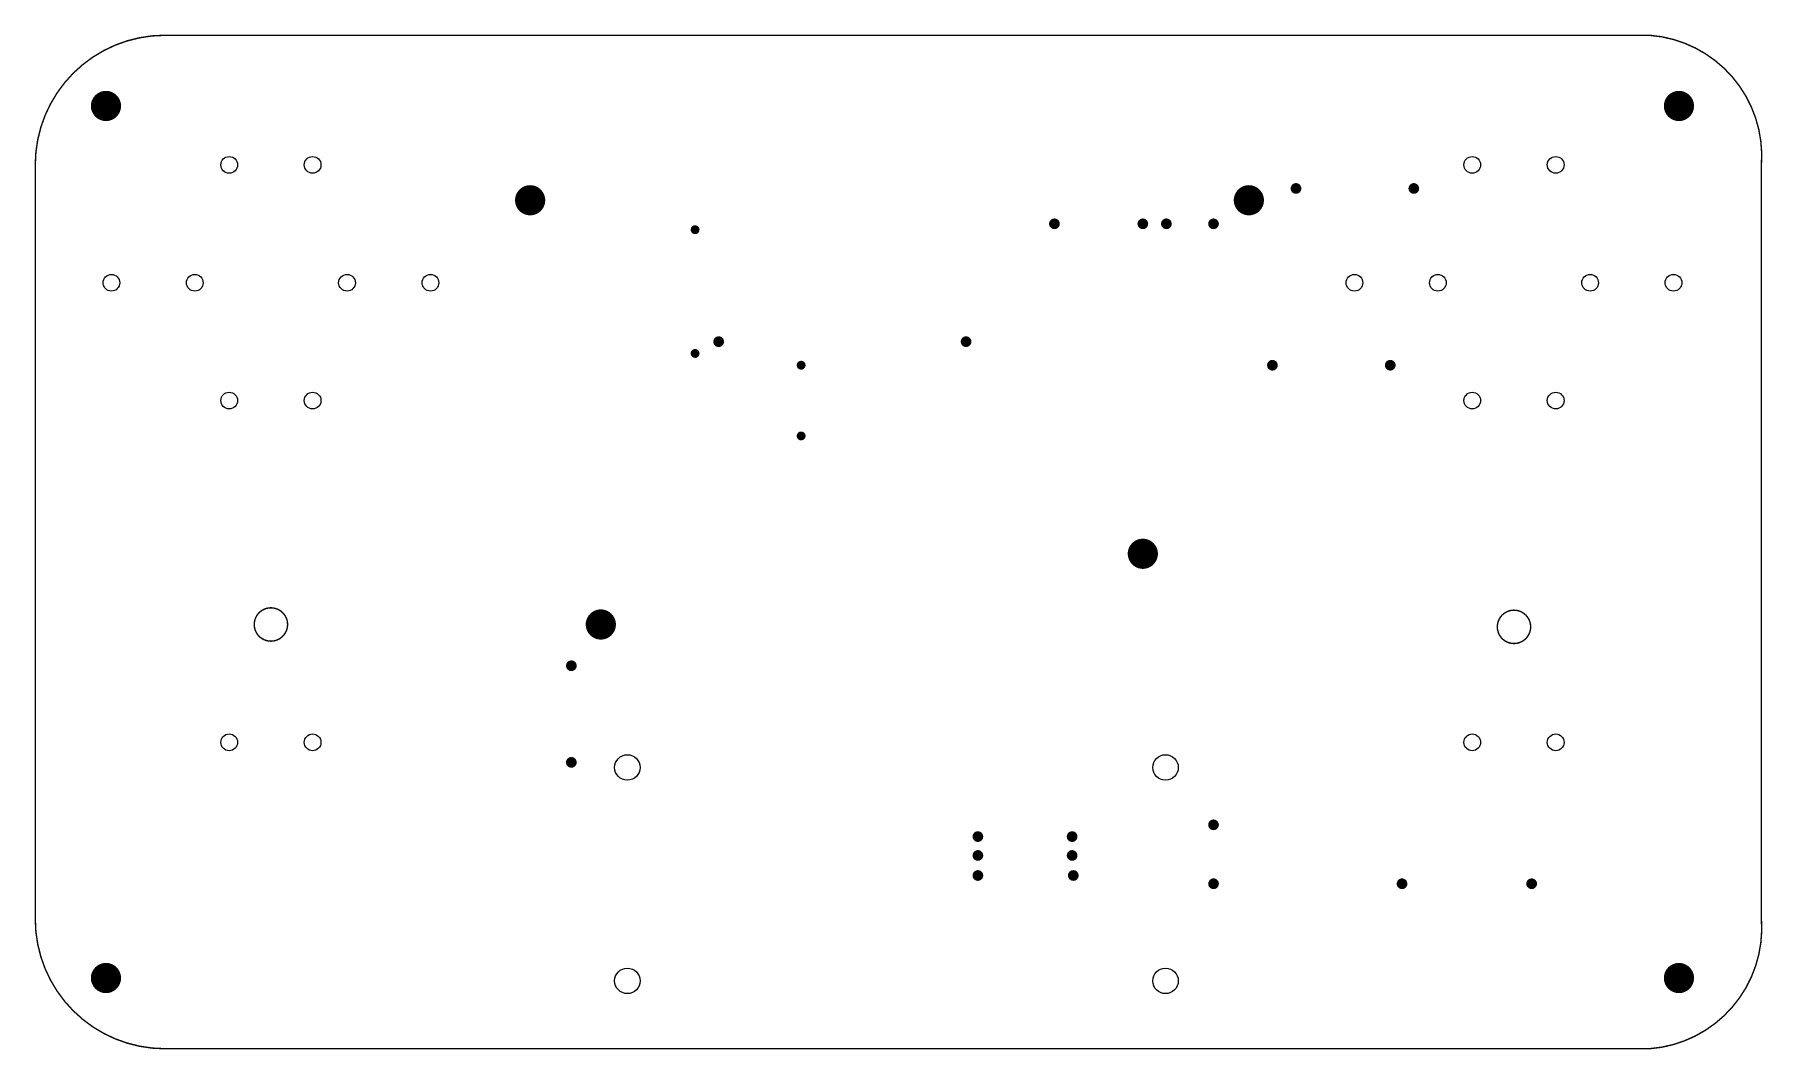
# Model space of a CAD drawing. Extents: x 0 to 186, y 0 to 109.
import ezdxf

# ---------------------------------------------------------------- set-up
doc = ezdxf.new("R2010")
doc.units = 0
doc.layers.add('18', color=110, linetype='CONTINUOUS')
doc.layers.add('20', color=31, linetype='CONTINUOUS')

# ---------------------------------------------------------------- blocks, each defined once
blk = doc.blocks.new('ROUNDV')
at = {"const_width": 0.5}
blk.add_lwpolyline([(0, -0.25, 1), (0, 0.25, 1), (0, -0.25)], format="xyb", dxfattribs=at)

msp = doc.modelspace()

# ---------------------------------------------------------------- linework, layer by layer
at = {"layer": '20'}
for points, const_width in [([(13.97, 109.22, 0.4142), (0, 95.25)], 0.1524), ([(13.97, 109.2581, 1), (13.97, 109.1819)], 0.0762), ([(13.97, 109.1819, 1), (13.97, 109.2581)], 0.0762), ([(186.055, 95.25, 0.4142), (173.99, 109.22)], 0.1524), ([(173.9928, 109.258, 1), (173.9872, 109.182)], 0.0762), ([(173.99, 109.1819, 1), (173.99, 109.2581)], 0.0762), ([(0.0381, 95.25, 1), (-0.0381, 95.25)], 0.0762), ([(-0.0381, 95.25, 1), (0.0381, 95.25)], 0.0762), ([(186.0931, 95.25, 1), (186.0169, 95.25)], 0.0762), ([(186.017, 95.2528, 1), (186.093, 95.2472)], 0.0762), ([(25.4, 43.924, 1), (25.4, 47.516, 1), (25.4, 43.924)], 0.1524), ([(159.385, 43.67, 1), (159.385, 47.2621, 1), (159.385, 43.67)], 0.1524), ([(0, 13.97, 0.4142), (13.97, 0)], 0.1524), ([(0.0381, 13.97, 1), (-0.0381, 13.97)], 0.0762), ([(-0.0381, 13.97, 1), (0.0381, 13.97)], 0.0762), ([(173.99, 0, 0.4142), (186.055, 13.97)], 0.1524), ([(186.093, 13.9728, 1), (186.017, 13.9672)], 0.0762), ([(186.0169, 13.97, 1), (186.0931, 13.97)], 0.0762), ([(13.97, 0.0381, 1), (13.97, -0.0381)], 0.0762), ([(13.97, -0.0381, 1), (13.97, 0.0381)], 0.0762), ([(173.9872, 0.038, 1), (173.9928, -0.038)], 0.0762), ([(173.99, -0.0381, 1), (173.99, 0.0381)], 0.0762)]:
    msp.add_lwpolyline(points, format="xyb", dxfattribs=dict(at, const_width=const_width))
at = {"layer": '20', "const_width": 0.1524}
for points in [[(13.97, 109.22), (173.99, 109.22)], [(0, 13.97), (0, 95.25)], [(186.055, 95.25), (186.055, 13.97)], [(173.99, 0), (13.97, 0)]]:
    msp.add_lwpolyline(points, dxfattribs=at)
at = {"layer": '20'}
for centre, radius in [((20.9042, 95.25), 0.9017), ((29.8958, 95.25), 0.9017), ((154.8892, 95.25), 0.9017), ((163.8808, 95.25), 0.9017), ((8.2042, 82.55), 0.9017), ((17.1958, 82.55), 0.9017), ((33.6042, 82.55), 0.9017), ((42.5958, 82.55), 0.9017), ((142.1892, 82.55), 0.9017), ((151.1808, 82.55), 0.9017), ((167.5892, 82.55), 0.9017), ((176.5808, 82.55), 0.9017), ((20.9042, 69.85), 0.9017), ((29.8958, 69.85), 0.9017), ((154.8892, 69.85), 0.9017), ((163.8808, 69.85), 0.9017), ((20.9042, 33.02), 0.9017), ((29.8958, 33.02), 0.9017), ((154.8892, 33.02), 0.9017), ((163.8808, 33.02), 0.9017), ((63.825, 30.31), 1.375), ((121.825, 30.31), 1.375), ((63.825, 7.31), 1.375), ((121.825, 7.31), 1.375)]:
    msp.add_circle(centre, radius, dxfattribs=at)

# ---------------------------------------------------------------- block references
at = {"layer": '18'}
for p, xscale, yscale in [((7.62, 101.6), 3.254, 3.254), ((7.62, 101.6), 3.254, 3.254), ((177.165, 101.6), 3.254, 3.254), ((177.165, 101.6), 3.254, 3.254), ((135.89, 92.71), 1.154, 1.154), ((135.89, 92.71), 1.154, 1.154), ((148.59, 92.71), 1.154, 1.154), ((148.59, 92.71), 1.154, 1.154), ((53.34, 91.44), 3.254, 3.254), ((53.34, 91.44), 3.254, 3.254), ((130.81, 91.44), 3.254, 3.254), ((130.81, 91.44), 3.254, 3.254), ((109.855, 88.9), 1.154, 1.154), ((109.855, 88.9), 1.154, 1.154), ((119.38, 88.9), 1.154, 1.154), ((119.38, 88.9), 1.154, 1.154), ((121.92, 88.9), 1.154, 1.154), ((121.92, 88.9), 1.154, 1.154), ((127, 88.9), 1.154, 1.154), ((127, 88.9), 1.154, 1.154), ((71.12, 88.265), 0.954, 0.954), ((71.12, 88.265), 0.954, 0.954), ((73.66, 76.2), 1.154, 1.154), ((73.66, 76.2), 1.154, 1.154), ((100.33, 76.2), 1.154, 1.154), ((100.33, 76.2), 1.154, 1.154), ((71.12, 74.93), 0.954, 0.954), ((71.12, 74.93), 0.954, 0.954), ((82.55, 73.66), 0.954, 0.954), ((82.55, 73.66), 0.954, 0.954), ((133.35, 73.66), 1.154, 1.154), ((133.35, 73.66), 1.154, 1.154), ((146.05, 73.66), 1.154, 1.154), ((146.05, 73.66), 1.154, 1.154), ((82.55, 66.04), 0.954, 0.954), ((82.55, 66.04), 0.954, 0.954), ((119.38, 53.34), 3.254, 3.254), ((119.38, 53.34), 3.254, 3.254), ((60.96, 45.72), 3.254, 3.254), ((60.96, 45.72), 3.254, 3.254), ((57.785, 41.275), 1.154, 1.154), ((57.785, 41.275), 1.154, 1.154), ((57.785, 30.861), 1.154, 1.154), ((57.785, 30.861), 1.154, 1.154), ((127, 24.13), 1.154, 1.154), ((127, 24.13), 1.154, 1.154), ((101.6, 22.86), 1.154, 1.154), ((101.6, 22.86), 1.154, 1.154), ((111.76, 22.86), 1.154, 1.154), ((111.76, 22.86), 1.154, 1.154), ((101.6, 20.828), 1.154, 1.154), ((101.6, 20.828), 1.154, 1.154), ((111.76, 20.828), 1.154, 1.154), ((111.76, 20.828), 1.154, 1.154), ((101.6, 18.669), 1.154, 1.154), ((101.6, 18.669), 1.154, 1.154), ((111.887, 18.669), 1.154, 1.154), ((111.887, 18.669), 1.154, 1.154), ((127, 17.78), 1.154, 1.154), ((127, 17.78), 1.154, 1.154), ((147.32, 17.78), 1.154, 1.154), ((147.32, 17.78), 1.154, 1.154), ((161.29, 17.78), 1.154, 1.154), ((161.29, 17.78), 1.154, 1.154), ((7.62, 7.62), 3.254, 3.254), ((7.62, 7.62), 3.254, 3.254), ((177.165, 7.62), 3.254, 3.254), ((177.165, 7.62), 3.254, 3.254)]:
    msp.add_blockref('ROUNDV', p, dxfattribs=dict(at, xscale=xscale, yscale=yscale))

doc.saveas('drawing.dxf')
